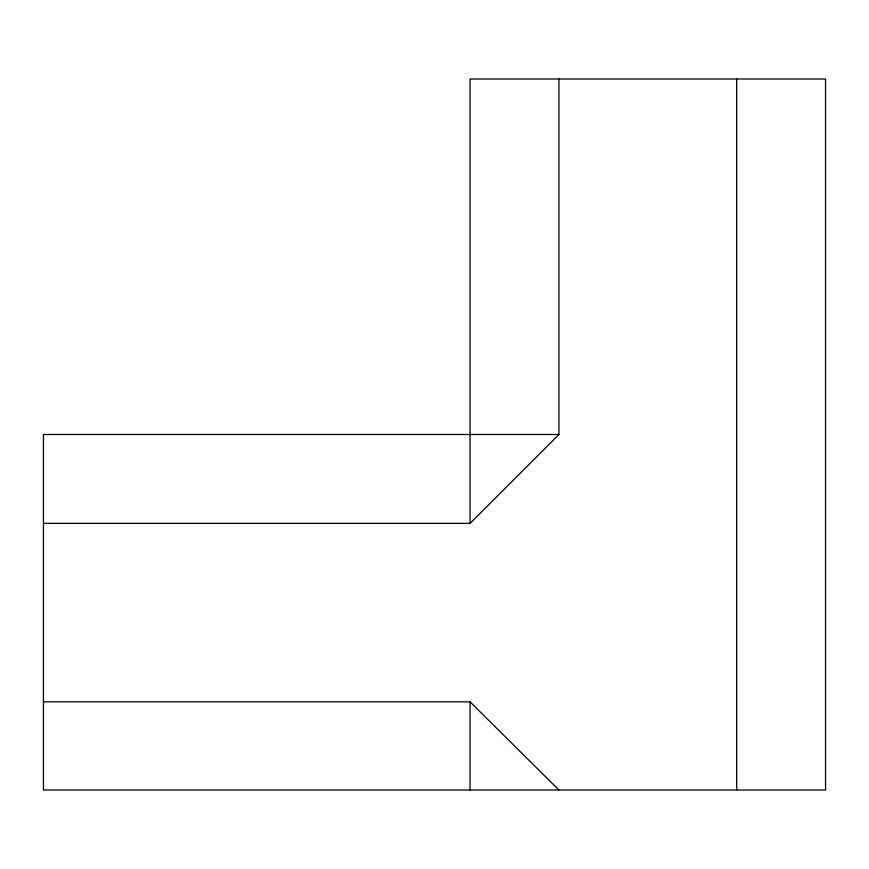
<?xml version="1.0" encoding="UTF-8"?>
<svg xmlns="http://www.w3.org/2000/svg" width="869" height="869" viewBox="0 0 869 869"><rect width="100%" height="100%" fill="white"/><g stroke="black" fill="none" stroke-linecap="round" stroke-linejoin="round"><path stroke-width="1.3" d="M43.45 523.377L470.053 523.377L558.93 434.5L558.93 79.003M558.93 434.5L43.45 434.5L43.45 789.997L825.55 789.997L825.55 79.003L470.053 79.003L470.053 523.377M43.45 701.837L470.053 701.837L558.93 789.997M736.673 79.003L736.673 789.997M470.053 701.837L470.053 789.997"/></g></svg>
